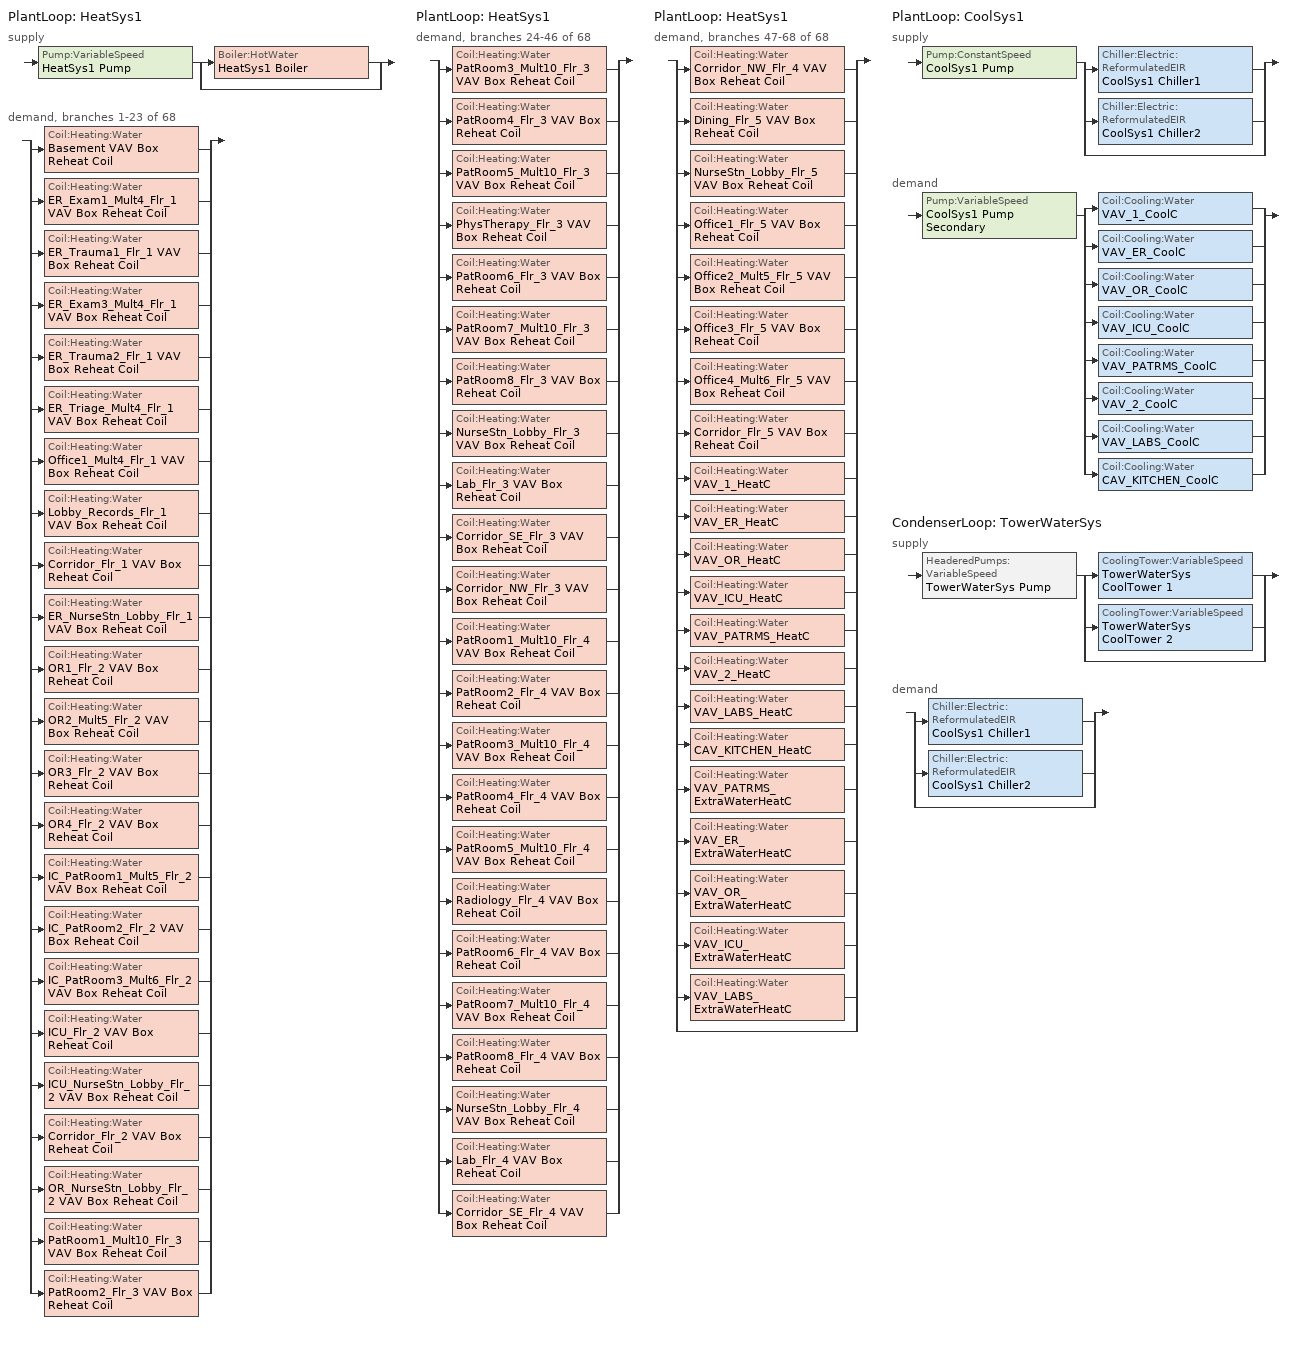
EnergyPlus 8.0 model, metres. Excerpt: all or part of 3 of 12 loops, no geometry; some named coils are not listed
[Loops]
PlantLoop 'HeatSys1'
 supply: Pump:VariableSpeed 'HeatSys1 Pump' > split
  | Boiler:HotWater 'HeatSys1 Boiler'
  | bypass
 demand, branches 1-23 of 68: split
  | Coil:Heating:Water 'Basement VAV Box Reheat Coil'
  | Coil:Heating:Water 'ER_Exam1_Mult4_Flr_1 VAV Box Reheat Coil'
  | Coil:Heating:Water 'ER_Trauma1_Flr_1 VAV Box Reheat Coil'
  | Coil:Heating:Water 'ER_Exam3_Mult4_Flr_1 VAV Box Reheat Coil'
  | Coil:Heating:Water 'ER_Trauma2_Flr_1 VAV Box Reheat Coil'
  | Coil:Heating:Water 'ER_Triage_Mult4_Flr_1 VAV Box Reheat Coil'
  | Coil:Heating:Water 'Office1_Mult4_Flr_1 VAV Box Reheat Coil'
  | Coil:Heating:Water 'Lobby_Records_Flr_1 VAV Box Reheat Coil'
  | Coil:Heating:Water 'Corridor_Flr_1 VAV Box Reheat Coil'
  | Coil:Heating:Water 'ER_NurseStn_Lobby_Flr_1 VAV Box Reheat Coil'
  | Coil:Heating:Water 'OR1_Flr_2 VAV Box Reheat Coil'
  | Coil:Heating:Water 'OR2_Mult5_Flr_2 VAV Box Reheat Coil'
  | Coil:Heating:Water 'OR3_Flr_2 VAV Box Reheat Coil'
  | Coil:Heating:Water 'OR4_Flr_2 VAV Box Reheat Coil'
  | Coil:Heating:Water 'IC_PatRoom1_Mult5_Flr_2 VAV Box Reheat Coil'
  | Coil:Heating:Water 'IC_PatRoom2_Flr_2 VAV Box Reheat Coil'
  | Coil:Heating:Water 'IC_PatRoom3_Mult6_Flr_2 VAV Box Reheat Coil'
  | Coil:Heating:Water 'ICU_Flr_2 VAV Box Reheat Coil'
  | Coil:Heating:Water 'ICU_NurseStn_Lobby_Flr_2 VAV Box Reheat Coil'
  | Coil:Heating:Water 'Corridor_Flr_2 VAV Box Reheat Coil'
  | Coil:Heating:Water 'OR_NurseStn_Lobby_Flr_2 VAV Box Reheat Coil'
  | Coil:Heating:Water 'PatRoom1_Mult10_Flr_3 VAV Box Reheat Coil'
  | Coil:Heating:Water 'PatRoom2_Flr_3 VAV Box Reheat Coil'
PlantLoop 'HeatSys1'
 demand, branches 24-46 of 68: split
  | Coil:Heating:Water 'PatRoom3_Mult10_Flr_3 VAV Box Reheat Coil'
  | Coil:Heating:Water 'PatRoom4_Flr_3 VAV Box Reheat Coil'
  | Coil:Heating:Water 'PatRoom5_Mult10_Flr_3 VAV Box Reheat Coil'
  | Coil:Heating:Water 'PhysTherapy_Flr_3 VAV Box Reheat Coil'
  | Coil:Heating:Water 'PatRoom6_Flr_3 VAV Box Reheat Coil'
  | Coil:Heating:Water 'PatRoom7_Mult10_Flr_3 VAV Box Reheat Coil'
  | Coil:Heating:Water 'PatRoom8_Flr_3 VAV Box Reheat Coil'
  | Coil:Heating:Water 'NurseStn_Lobby_Flr_3 VAV Box Reheat Coil'
  | Coil:Heating:Water 'Lab_Flr_3 VAV Box Reheat Coil'
  | Coil:Heating:Water 'Corridor_SE_Flr_3 VAV Box Reheat Coil'
  | Coil:Heating:Water 'Corridor_NW_Flr_3 VAV Box Reheat Coil'
  | Coil:Heating:Water 'PatRoom1_Mult10_Flr_4 VAV Box Reheat Coil'
  | Coil:Heating:Water 'PatRoom2_Flr_4 VAV Box Reheat Coil'
  | Coil:Heating:Water 'PatRoom3_Mult10_Flr_4 VAV Box Reheat Coil'
  | Coil:Heating:Water 'PatRoom4_Flr_4 VAV Box Reheat Coil'
  | Coil:Heating:Water 'PatRoom5_Mult10_Flr_4 VAV Box Reheat Coil'
  | Coil:Heating:Water 'Radiology_Flr_4 VAV Box Reheat Coil'
  | Coil:Heating:Water 'PatRoom6_Flr_4 VAV Box Reheat Coil'
  | Coil:Heating:Water 'PatRoom7_Mult10_Flr_4 VAV Box Reheat Coil'
  | Coil:Heating:Water 'PatRoom8_Flr_4 VAV Box Reheat Coil'
  | Coil:Heating:Water 'NurseStn_Lobby_Flr_4 VAV Box Reheat Coil'
  | Coil:Heating:Water 'Lab_Flr_4 VAV Box Reheat Coil'
  | Coil:Heating:Water 'Corridor_SE_Flr_4 VAV Box Reheat Coil'
PlantLoop 'HeatSys1'
 demand, branches 47-68 of 68: split
  | Coil:Heating:Water 'Corridor_NW_Flr_4 VAV Box Reheat Coil'
  | Coil:Heating:Water 'Dining_Flr_5 VAV Box Reheat Coil'
  | Coil:Heating:Water 'NurseStn_Lobby_Flr_5 VAV Box Reheat Coil'
  | Coil:Heating:Water 'Office1_Flr_5 VAV Box Reheat Coil'
  | Coil:Heating:Water 'Office2_Mult5_Flr_5 VAV Box Reheat Coil'
  | Coil:Heating:Water 'Office3_Flr_5 VAV Box Reheat Coil'
  | Coil:Heating:Water 'Office4_Mult6_Flr_5 VAV Box Reheat Coil'
  | Coil:Heating:Water 'Corridor_Flr_5 VAV Box Reheat Coil'
  | Coil:Heating:Water 'VAV_1_HeatC'
  | Coil:Heating:Water 'VAV_ER_HeatC'
  | Coil:Heating:Water 'VAV_OR_HeatC'
  | Coil:Heating:Water 'VAV_ICU_HeatC'
  | Coil:Heating:Water 'VAV_PATRMS_HeatC'
  | Coil:Heating:Water 'VAV_2_HeatC'
  | Coil:Heating:Water 'VAV_LABS_HeatC'
  | Coil:Heating:Water 'CAV_KITCHEN_HeatC'
  | Coil:Heating:Water 'VAV_PATRMS_ExtraWaterHeatC'
  | Coil:Heating:Water 'VAV_ER_ExtraWaterHeatC'
  | Coil:Heating:Water 'VAV_OR_ExtraWaterHeatC'
  | Coil:Heating:Water 'VAV_ICU_ExtraWaterHeatC'
  | Coil:Heating:Water 'VAV_LABS_ExtraWaterHeatC'
  | bypass
PlantLoop 'CoolSys1'
 supply: Pump:ConstantSpeed 'CoolSys1 Pump' > split
  | Chiller:Electric:ReformulatedEIR 'CoolSys1 Chiller1'
  | Chiller:Electric:ReformulatedEIR 'CoolSys1 Chiller2'
  | bypass
 demand: Pump:VariableSpeed 'CoolSys1 Pump Secondary' > split
  | Coil:Cooling:Water 'VAV_1_CoolC'
  | Coil:Cooling:Water 'VAV_ER_CoolC'
  | Coil:Cooling:Water 'VAV_OR_CoolC'
  | Coil:Cooling:Water 'VAV_ICU_CoolC'
  | Coil:Cooling:Water 'VAV_PATRMS_CoolC'
  | Coil:Cooling:Water 'VAV_2_CoolC'
  | Coil:Cooling:Water 'VAV_LABS_CoolC'
  | Coil:Cooling:Water 'CAV_KITCHEN_CoolC'
CondenserLoop 'TowerWaterSys'
 supply: HeaderedPumps:VariableSpeed 'TowerWaterSys Pump' > split
  | CoolingTower:VariableSpeed 'TowerWaterSys CoolTower 1'
  | CoolingTower:VariableSpeed 'TowerWaterSys CoolTower 2'
  | bypass
 demand: split
  | Chiller:Electric:ReformulatedEIR 'CoolSys1 Chiller1'
  | Chiller:Electric:ReformulatedEIR 'CoolSys1 Chiller2'
  | bypass
[Sizing:Plant]
Name | Loop Type | Design Loop Exit Temperature {C} | Loop Design Temperature Difference {deltaC}
HeatSys1 | Heating | 82 | 11
CoolSys1 | Cooling | 7.22 | 6.67
TowerWaterSys | Condenser | 29.4 | 5.6
[PlantLoop] Fluid Type=WATER; Maximum Loop Flow Rate {m3/s}=AUTOSIZE; Minimum Loop Flow Rate {m3/s}=0
Name | Plant Equipment Operation Scheme | Maximum Loop Temperature {C} | Minimum Loop Temperature {C} | Plant Loop Volume {m3} | Load Distribution Scheme | Common Pipe Simulation
HeatSys1 | HeatSys1 Loop Operation Scheme List | 100 | 10 | AUTOSIZE | Optimal
CoolSys1 | CoolSys1 Loop Operation Scheme List | 98 | 1 | autocalculate | Uniform | TwoWayCommonPipe
[CondenserLoop]
TowerWaterSys: Fluid Type=Water; Condenser Equipment Operation Scheme=TowerWaterSys Loop Operation Scheme List; Maximum Loop Temperature {C}=80; Minimum Loop Temperature {C}=5; Maximum Loop Flow Rate {m3/s}=AUTOSIZE; Minimum Loop Flow Rate {m3/s}=0; Condenser Loop Volume {m3}=AUTOSIZE; Load Distribution Scheme=SEQUENTIAL
[PlantEquipmentOperationSchemes] Control Scheme 1 Schedule=PlantOnSched
Name | Control Scheme 1
HeatSys1 Loop Operation Scheme List | HeatSys1 Operation Scheme
CoolSys1 Loop Operation Scheme List | CoolSys1 Operation Scheme
[CondenserEquipmentOperationSchemes]
TowerWaterSys Loop Operation Scheme List: Control Scheme 1=TowerWaterSys Operation Scheme; Control Scheme 1 Schedule=PlantOnSched
[PlantEquipmentOperation:CoolingLoad] Load Range 1 Lower Limit {W}=0; Load Range 1 Upper Limit {W}=997133; Load Range 2 Lower Limit {W}=997133; Load Range 2 Upper Limit {W}=100000000000000
Name | Range 1 Equipment List | Range 2 Equipment List
CoolSys1 Operation Scheme | CoolSys1 Equipment List 1 | CoolSys1 Equipment List 2
TowerWaterSys Operation Scheme | TowerWaterSys Equipment List 1 | TowerWaterSys Equipment List 2
[PlantEquipmentOperation:HeatingLoad]
HeatSys1 Operation Scheme: Load Range 1 Lower Limit {W}=0; Load Range 1 Upper Limit {W}=1000000000000000; Range 1 Equipment List=HeatSys1 Equipment List
[PlantEquipmentList]
HeatSys1 Equipment List: HeatSys1 Boiler
CoolSys1 Equipment List 1: CoolSys1 Chiller1
CoolSys1 Equipment List 2: CoolSys1 Chiller1, CoolSys1 Chiller2
[CondenserEquipmentList]
TowerWaterSys Equipment List 1: TowerWaterSys CoolTower 1
TowerWaterSys Equipment List 2: TowerWaterSys CoolTower 1, TowerWaterSys CoolTower 2
[SetpointManager:Scheduled] Control Variable=Temperature
Name | Schedule | Setpoint Node or NodeList
CoolSys1 Loop Plant Demand Inlet Setpoint Manager | CW-Loop-Temp-Schedule | CoolSys1 Demand Inlet Node
HeatSys1 Loop Setpoint Manager | HW-Loop-Temp-Schedule | HeatSys1 Supply Outlet Node
CoolSys1 Loop Setpoint Manager | CW-Loop-Temp-Schedule | CoolSys1 Supply Outlet Node
TowerWaterSystem Loop Setpoint Manager | Tower-Loop-Temp-Schedule | TowerWaterSys Supply Outlet Node
HeatSys1 Boiler Setpoint Manager | HW-Loop-Temp-Schedule | HeatSys1 Supply Equipment Outlet Node
[Boiler:HotWater]
HeatSys1 Boiler: Fuel Type=NATURALGAS; Nominal Capacity {W}=1.3923e+06; Nominal Thermal Efficiency=0.8125; Efficiency Curve Temperature Evaluation Variable=LeavingBoiler; Normalized Boiler Efficiency Curve=HeatSys1 Boiler Efficiency Curve; Design Water Outlet Temperature {C}=81; Design Water Flow Rate {m3/s}=AUTOSIZE; Minimum Part Load Ratio=0; Maximum Part Load Ratio=1.2; Optimum Part Load Ratio=1; Water Outlet Upper Temperature Limit {C}=95; Boiler Flow Mode=LeavingSetpointModulated
[Chiller:Electric:ReformulatedEIR] Reference Capacity {W}=997133; Reference COP {W/W}=5.17; Reference Leaving Chilled Water Temperature {C}=6.67; Reference Leaving Condenser Water Temperature {C}=34.4444; Reference Chilled Water Flow Rate {m3/s}=0.0362639; Reference Condenser Water Flow Rate {m3/s}=AutoSize; Cooling Capacity Function of Temperature Curve=WC_PD_GT150_2010_PA_CAPFT; Electric Input to Cooling Output Ratio Function of Temperature Curve=WC_PD_GT150_2010_PA_EIRFT; Electric Input to Cooling Output Ratio Function of Part Load Ratio Curve=WC_PD_150to300_2010_PA_EIRFPLR; Minimum Part Load Ratio=0.1; Maximum Part Load Ratio=1; Optimum Part Load Ratio=1; Minimum Unloading Ratio=0.1; Leaving Chilled Water Lower Temperature Limit {C}=5; Chiller Flow Mode Type=ConstantFlow; Design Heat Recovery Water Flow Rate {m3/s}=0
CoolSys1 Chiller1; CoolSys1 Chiller2
[CoolingTower:VariableSpeed] Model Type=CoolToolsCrossFlow; Design Approach Temperature {deltaC}=3.9; Design Range Temperature {deltaC}=5.6; Design Water Flow Rate {m3/s}=0.03932; Design Air Flow Rate {m3/s}=autosize; Design Fan Power {W}=27784; Fan Power Ratio Function of Air Flow Rate Ratio Curve=Tower_Fan_Curve; Minimum Air Flow Rate Ratio=0.2; Fraction of Tower Capacity in Free Convection Regime=0.125; Number of Cells=2; Sizing Factor=1
Name | Cell Control              !- Cell Control | Cell Control
TowerWaterSys CoolTower 1 | MinimalCell
TowerWaterSys CoolTower 2 |  | MinimalCell
[Pump:ConstantSpeed]
CoolSys1 Pump: Rated Flow Rate {m3/s}=AUTOSIZE; Rated Pump Head {Pa}=44761.3; Rated Power Consumption {W}=AUTOSIZE; Motor Efficiency=0.9; Fraction of Motor Inefficiencies to Fluid Stream=0; Pump Control Type=Intermittent
[Pump:VariableSpeed] Motor Efficiency=0.9; Fraction of Motor Inefficiencies to Fluid Stream=0; Coefficient 1 of the Part Load Performance Curve=0; Minimum Flow Rate {m3/s}=0; Pump Control Type=Intermittent
Name | Rated Flow Rate {m3/s} | Rated Pump Head {Pa} | Rated Power Consumption {W} | Coefficient 2 of the Part Load Performance Curve | Coefficient 3 of the Part Load Performance Curve | Coefficient 4 of the Part Load Performance Curve
HeatSys1 Pump | AUTOSIZE | 179352 | AUTOSIZE | 1 | 0 | 0
CoolSys1 Pump Secondary | autosize | 134284 | autosize | 0.0205 | 0.4101 | 0.5753
[HeaderedPumps:VariableSpeed]
TowerWaterSys Pump: Total Rated Flow Rate {m3/s}=AUTOSIZE; Number of Pumps in Bank=2; Flow Sequencing Control Scheme=SEQUENTIAL; Rated Pump Head {Pa}   !- Rated Pu=148557; Rated Power Consumption {W}=autosize; Motor Efficiency=0.87; Fraction of Motor Inefficiencies to Fluid Stream=0; Coefficient 1 of the Part Load Performance Curve=0; Coefficient 2 of the Part Load Performance Curve=0.0216; Coefficient 3 of the Part Load Performance Curve=-0.0325; Coefficient 4 of the Part Load Performance Curve=1.0095; Minimum Flow Rate Fraction=0; Pump Control Type=Intermittent
[Coil:Heating:Water] Availability Schedule=ALWAYS_ON; U-Factor Times Area Value {W/K}=AUTOSIZE; Maximum Water Flow Rate {m3/s}=AUTOSIZE; Performance Input Method=UFactorTimesAreaAndDesignWaterFlowRate; Rated Capacity {W}=AUTOSIZE; Rated Inlet Water Temperature {C}=82.2; Rated Inlet Air Temperature {C}=12.8; Rated Outlet Water Temperature {C}=71.1; Rated Outlet Air Temperature {C}=40
Basement VAV Box Reheat Coil; ER_Exam1_Mult4_Flr_1 VAV Box Reheat Coil; ER_Trauma1_Flr_1 VAV Box Reheat Coil; ER_Exam3_Mult4_Flr_1 VAV Box Reheat Coil; ER_Trauma2_Flr_1 VAV Box Reheat Coil; ER_Triage_Mult4_Flr_1 VAV Box Reheat Coil; Office1_Mult4_Flr_1 VAV Box Reheat Coil; Lobby_Records_Flr_1 VAV Box Reheat Coil; Corridor_Flr_1 VAV Box Reheat Coil; ER_NurseStn_Lobby_Flr_1 VAV Box Reheat Coil; OR1_Flr_2 VAV Box Reheat Coil; OR2_Mult5_Flr_2 VAV Box Reheat Coil; OR3_Flr_2 VAV Box Reheat Coil; OR4_Flr_2 VAV Box Reheat Coil; IC_PatRoom1_Mult5_Flr_2 VAV Box Reheat Coil; IC_PatRoom2_Flr_2 VAV Box Reheat Coil; IC_PatRoom3_Mult6_Flr_2 VAV Box Reheat Coil; ICU_Flr_2 VAV Box Reheat Coil; ICU_NurseStn_Lobby_Flr_2 VAV Box Reheat Coil; Corridor_Flr_2 VAV Box Reheat Coil; OR_NurseStn_Lobby_Flr_2 VAV Box Reheat Coil; PatRoom1_Mult10_Flr_3 VAV Box Reheat Coil; PatRoom2_Flr_3 VAV Box Reheat Coil; PatRoom3_Mult10_Flr_3 VAV Box Reheat Coil; PatRoom4_Flr_3 VAV Box Reheat Coil; PatRoom5_Mult10_Flr_3 VAV Box Reheat Coil; PhysTherapy_Flr_3 VAV Box Reheat Coil; PatRoom6_Flr_3 VAV Box Reheat Coil; PatRoom7_Mult10_Flr_3 VAV Box Reheat Coil; PatRoom8_Flr_3 VAV Box Reheat Coil; NurseStn_Lobby_Flr_3 VAV Box Reheat Coil; Lab_Flr_3 VAV Box Reheat Coil; Corridor_SE_Flr_3 VAV Box Reheat Coil; Corridor_NW_Flr_3 VAV Box Reheat Coil; PatRoom1_Mult10_Flr_4 VAV Box Reheat Coil; PatRoom2_Flr_4 VAV Box Reheat Coil; PatRoom3_Mult10_Flr_4 VAV Box Reheat Coil; PatRoom4_Flr_4 VAV Box Reheat Coil; PatRoom5_Mult10_Flr_4 VAV Box Reheat Coil; Radiology_Flr_4 VAV Box Reheat Coil; PatRoom6_Flr_4 VAV Box Reheat Coil; PatRoom7_Mult10_Flr_4 VAV Box Reheat Coil; PatRoom8_Flr_4 VAV Box Reheat Coil; NurseStn_Lobby_Flr_4 VAV Box Reheat Coil; Lab_Flr_4 VAV Box Reheat Coil; Corridor_SE_Flr_4 VAV Box Reheat Coil; Corridor_NW_Flr_4 VAV Box Reheat Coil; Dining_Flr_5 VAV Box Reheat Coil; NurseStn_Lobby_Flr_5 VAV Box Reheat Coil; Office1_Flr_5 VAV Box Reheat Coil; Office2_Mult5_Flr_5 VAV Box Reheat Coil; Office3_Flr_5 VAV Box Reheat Coil; Office4_Mult6_Flr_5 VAV Box Reheat Coil; Corridor_Flr_5 VAV Box Reheat Coil
[EnergyManagementSystem:Sensor]
BoilerPLR: Output:Variable or Output:Meter Index Key=HeatSys1 Boiler; Output:Variable or Output:Meter=Boiler Part Load Ratio
[EnergyManagementSystem:Program]
ICU_Main: IF ICU_Humidifier_Status > 0; SET ICU_ExtraElecHeatC_Status = 1; SET ICU_ExtraElecHeatC_SP = ICU_AfterHumidifier_Temp + 1.4; ELSE; SET ICU_ExtraElecHeatC_Status = 0; SET ICU_ExtraElecHeatC_SP = NULL; ENDIF; IF T_OA < 10; SET HeatGain = 0 * (ICU_FanDesignMass/1.2) *2118; SET FlowRate = (ICU_FanMassFlow/1.2)*2118; SET ICU_PreheatDeltaT = HeatGain/(1.08*FlowRate); SET ICU_ExtraWaterHeatC_Status = 1; SET ICU_ExtraWaterHeatC_SP = ICU_AfterElecHeatC_Temp + ICU_PreheatDeltaT; ELSE; SET ICU_ExtraWaterHeatC_Status = 0; SET ICU_ExtraWaterHeatC_SP = NULL; ENDIF
LABS_Main: IF LABS_Humidifier_Status > 0; SET LABS_ExtraElecHeatC_Status = 1; SET LABS_ExtraElecHeatC_SP = LABS_AfterHumidifier_Temp + 1.4; ELSE; SET LABS_ExtraElecHeatC_Status = 0; SET LABS_ExtraElecHeatC_SP = NULL; ENDIF; IF T_OA < 10; SET HeatGain = 0 * (LABS_FanDesignMass/1.2) *2118; SET FlowRate = (LABS_FanMassFlow/1.2)*2118; SET LABS_PreheatDeltaT = HeatGain/(1.08*FlowRate); SET LABS_ExtraWaterHeatC_Status = 1; SET LABS_ExtraWaterHeatC_SP = LABS_AfterElecHeatC_Temp + LABS_PreheatDeltaT; ELSE; SET LABS_ExtraWaterHeatC_Status = 0; SET LABS_ExtraWaterHeatC_SP = NULL; ENDIF
Transformer_Load_Prog: SET Wired_LTG = Facility_Int_LTG*0.022
SetBoilerPar: SET CapRated =  1392295.72; SET EtRated =  0.8125; SET CapRated = (CapRated *3.412)/1000; SET SkinLossRate = 0.02; SET BoilerType = 2; IF BoilerType  == 1; IF CapRated >10000; SET PLRx = 0.2; ELSEIF CapRated >5000; SET PLRx = 0.25; ELSEIF CapRated >1000; SET PLRx = 0.33; ELSE; SET BoilerType = 2; SET PLRx = 0.2; ENDIF; ELSE; SET PLRx = 0.2; ENDIF; IF BoilerType == 1; SET CurveX = 0.975 + 0.305 * PLRx - 0.527 * (PLRx^2) + 0.249 * (PLRx^3); ELSE; SET CurveX = 0.907 + 0.320 * PLRx - 0.420 * (PLRx^2) + 0.193 * (PLRx^3); ENDIF; SET LoadX = CapRated * PLRx; SET Etx = CurveX * EtRated; SET InputEx = LoadX/Etx; SET SkinEx = CapRated * SkinLossRate; SET Ecx = (LoadX + SkinEx)/InputEx
SetBoilerCurve: IF BoilerPLR >= PLRx; IF BoilerType == 1; SET BoilerCurve = 0.975 + 0.305*BoilerPLR - 0.527*(BoilerPLR^2) + 0.249*(BoilerPLR^3); ELSE; SET BoilerCurve = 0.907 + 0.320*BoilerPLR - 0.420*(BoilerPLR^2) + 0.193*(BoilerPLR^3); ENDIF; ELSE; IF BoilerPLR == 0; SET BoilerCurve = NULL; ELSE; IF BoilerPLR <0.05; SET BoilerCurve = (0.05/(0.05 + SkinLossRate)) * (Ecx/EtRated); ELSE; SET BoilerCurve = (BoilerPLR/(BoilerPLR + SkinLossRate)) * (Ecx/EtRated); ENDIF; ENDIF; ENDIF
[EnergyManagementSystem:GlobalVariable]
Patrms_PreheatDeltaT
ER_PreheatDeltaT
OR_PreheatDeltaT
ICU_PreheatDeltaT
LABS_PreheatDeltaT
Wired_LTG
BoilerType; CapRated; EtRated; PLRx; Ecx; SkinLossRate
[EnergyManagementSystem:OutputVariable]
Name | EMS Variable | Type of Data in Variable | Update Frequency | Units
Patrms_ExtraElecHeatC_Status | Patrms_ExtraElecHeatC_Status | Averaged | SystemTimeStep
Patrms_ExtraWaterHeatC_Status | Patrms_ExtraWaterHeatC_Status | Averaged | SystemTimeStep
Patrms_PreheatDeltaT | Patrms_PreheatDeltaT | Averaged | SystemTimeStep
ER_ExtraElecHeatC_Status | ER_ExtraElecHeatC_Status | Averaged | SystemTimeStep
ER_ExtraWaterHeatC_Status | ER_ExtraWaterHeatC_Status | Averaged | SystemTimeStep
ER_PreheatDeltaT | ER_PreheatDeltaT | Averaged | SystemTimeStep
OR_ExtraElecHeatC_Status | OR_ExtraElecHeatC_Status | Averaged | SystemTimeStep
OR_ExtraWaterHeatC_Status | OR_ExtraWaterHeatC_Status | Averaged | SystemTimeStep
OR_PreheatDeltaT | OR_PreheatDeltaT | Averaged | SystemTimeStep
ICU_ExtraElecHeatC_Status | ICU_ExtraElecHeatC_Status | Averaged | SystemTimeStep
ICU_ExtraWaterHeatC_Status | ICU_ExtraWaterHeatC_Status | Averaged | SystemTimeStep
ICU_PreheatDeltaT | ICU_PreheatDeltaT | Averaged | SystemTimeStep
LABS_ExtraElecHeatC_Status | LABS_ExtraElecHeatC_Status | Averaged | SystemTimeStep
LABS_ExtraWaterHeatC_Status | LABS_ExtraWaterHeatC_Status | Averaged | SystemTimeStep
LABS_PreheatDeltaT | LABS_PreheatDeltaT | Averaged | SystemTimeStep
Wired_LTG | Wired_LTG | Summed | ZoneTimeStep | J
[ElectricLoadCenter:Transformer]
Transformer 1: Availability Schedule=Always_On; Transformer Usage=PowerInFromGrid; Nameplate Rating {VA}=500000; Phase=3; Conductor Material=Aluminum; Full Load Temperature Rise {C}=150; Fraction of Eddy Current Losses=0.1; Performance Input Method=NominalEfficiency; Nameplate Efficiency=0.987; Per Unit Load for Nameplate Efficiency=0.35; Reference Temperature for Nameplate Efficiency {C}=75; Consider Transformer Loss for Utility Cost=Yes; Meter 1=Wired_LTG_Electricity; Meter 2=InteriorEquipment:Electricity
[Schedule:Compact]
ALWAYS_ON; PlantOnSched: Through: 12/31, For: AllDays, Until: 24:00, 1
CW-Loop-Temp-Schedule: Through: 12/31, For: AllDays, Until: 24:00, 6.7
HW-Loop-Temp-Schedule: Through: 12/31, For: AllDays, Until: 24:00, 82
Tower-Loop-Temp-Schedule: Through: 12/31, For: AllDays, Until: 24:00, 21.1
[Curve:Biquadratic] Minimum Value of x=5; Maximum Value of x=10; Minimum Value of y=17.78; Maximum Value of y=46.11
Name | Coefficient1 Constant | Coefficient2 x | Coefficient3 x**2 | Coefficient4 y | Coefficient5 y**2 | Coefficient6 x*y
WC_PD_GT150_2010_PA_CAPFT | 0.906115 | 0.0292277 | -0.0003647 | -0.0009709 | -9.05e-05 | 0.0002527
WC_PD_GT150_2010_PA_EIRFT | 0.377312 | -0.0229032 | 0.0016504 | 0.0118156 | 0.0004345 | -0.0010132
[Curve:Bicubic]
WC_PD_150TO300_2010_PA_EIRFPLR: Coefficient1 Constant=-0.136053; Coefficient2 x=0.0086427; Coefficient3 x**2=3.85558e-06; Coefficient4 y=1.02403; Coefficient5 y**2=0.0604744; Coefficient6 x*y=-0.00894786; Coefficient7 x**3=0; Coefficient8 y**3=0.057066; Coefficient9 x**2*y=0; Coefficient10 x*y**2=0; Minimum Value of x=31.13; Maximum Value of x=36.52; Minimum Value of y=0.19; Maximum Value of y=1.03
[Curve:Quadratic]
HeatSys1 Boiler Efficiency Curve: Coefficient1 Constant=1; Coefficient2 x=0; Coefficient3 x**2=0; Minimum Value of x=0; Maximum Value of x=1
[Curve:Cubic]
Tower_Fan_Curve: Coefficient1 Constant=0; Coefficient2 x=0; Coefficient3 x**2=0; Coefficient4 x**3=1; Minimum Value of x=0; Maximum Value of x=1
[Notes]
The 90.1 Prototype Building Models were developed by Pacific Northwest National Laboratory (PNNL),
under contract with the U.S. Department of Energy (DOE).  These building models were originally derived from
DOEs Commercial Reference Building Models with modifications from ASHRAE 90.1 committee,
Advanced Energy Design Guide series, and other building industry expert input.
The original purpose of developing these prototype building models was to measure energy saving impacts from
newly published editions of ASHRAE Standard 90.1.  The basic building descriptions can be found in the Scorecards
posted at this website.  The detailed descriptions of the prototype model development and addenda modeling
strategies can be found in PNNLs reports, entitled "Achieving 30% Goal: Energy and Cost Saving Analysis
of ASHRAE/IES Standard 90.1-2010" and "Enhancements to ASHRAE Standard 90.1 Prototype Building Models",
both posted at this website.
WeatherFile:  USA_TX_Houston-Bush.Intercontinental.AP.722430_TMY3.epw
IDF File:     /phome/comstd/ASHRAE90.1_2013_for_reporting/Hospital/90.1_std2013/input.nobackup/ASHRAE30pct_Hospital_STD2010_Houston.dd.idf
Run Case:     ASHRAE30pct_Hospital_STD2010_Houston
GPARM parameters as input:
Case = ASHRAE30pct_Hospital_STD2010_Houston
weatherfile = USA_TX_Houston-Intercontinental_TMY2.epw
basement_tempt = Hospital_STD2007_Houston_bsmt.idf
annual_run = no
avg_oa_tempt_ip = 68.09
maxdiff_oa_tempt_ip = 30.726
ext_wall_type = MassWall
res_ext_wall_ufactor = 0.698426349
nonres_ext_wall_ufactor = 0.857417713
roof_type = MetalDeckRoof
nonres_roof_ufactor = 0.272556624
roof_emissivity = 0.75
roof_solar_absorp = 0.45
res_window = Window_U_0.72_SHGC_0.25
nonres_window = Window_U_0.72_SHGC_0.25
res_window_east = Window_U_0.72_SHGC_0.25
nonres_window_east = Window_U_0.72_SHGC_0.25
sidelighting_control = yes
exterior_lights_watts = 13088
condenser_pump_head = 148556.6249
chilledwater_pump_head = 44761.27683
chilledwater_pump_secondary_head = 134283.8305
LPD1_Office = 9.687519
LPD3_Record = 9.77363028
LPD4_Corridor = 9.5798799
LPD5_NurseStn_Lobby1 = 9.49376862
LPD8_NursStn = 9.3646017
LPD9_NurseStn_Lobby2 = 9.55835208
LPD10_Patient_Room = 6.6736242
LPD11_Physical_Therapy = 9.7951581
LPD12_Lab = 19.4826771
LPD13_Radiology = 14.2083612
LPD14_Dining = 6.9965415
LPD15_Kitchen = 10.6562709
avg_oa_tempt = 20.05
maxdiff_oa_tempt = 17.07
oa_office1_flr1 = 0.00048257
oa_office_flr5 = 0.00048257
tsa_exam = 0.01422212
tsa_patient = 0.007111113
SAT_reset_switch = No
SAT_reset_T = NA
VAV_ICU_ERV = Yes
VAV_PATRMS_ERV = Yes
Economizer_NoHumidification = DifferentialEnthalpy
economizer_lockout = NoLockout
eco_max_temp_limit = na
heating_damper_act = REVERSE
add_ck_vav_1 = No
add_ck_vav_2 = Yes
basement_mdp = 0.475255896907859
corridor_flr_1_mdp = 0.513861765649167
corridor_flr_2_mdp = 0.526126362135266
er_nursestn_lobby_flr_1_mdp = 0.268039785468947
icu_nursestn_lobby_flr_2_mdp = 0.228777574175834
lobby_records_flr_1_mdp = 0.432840971333238
